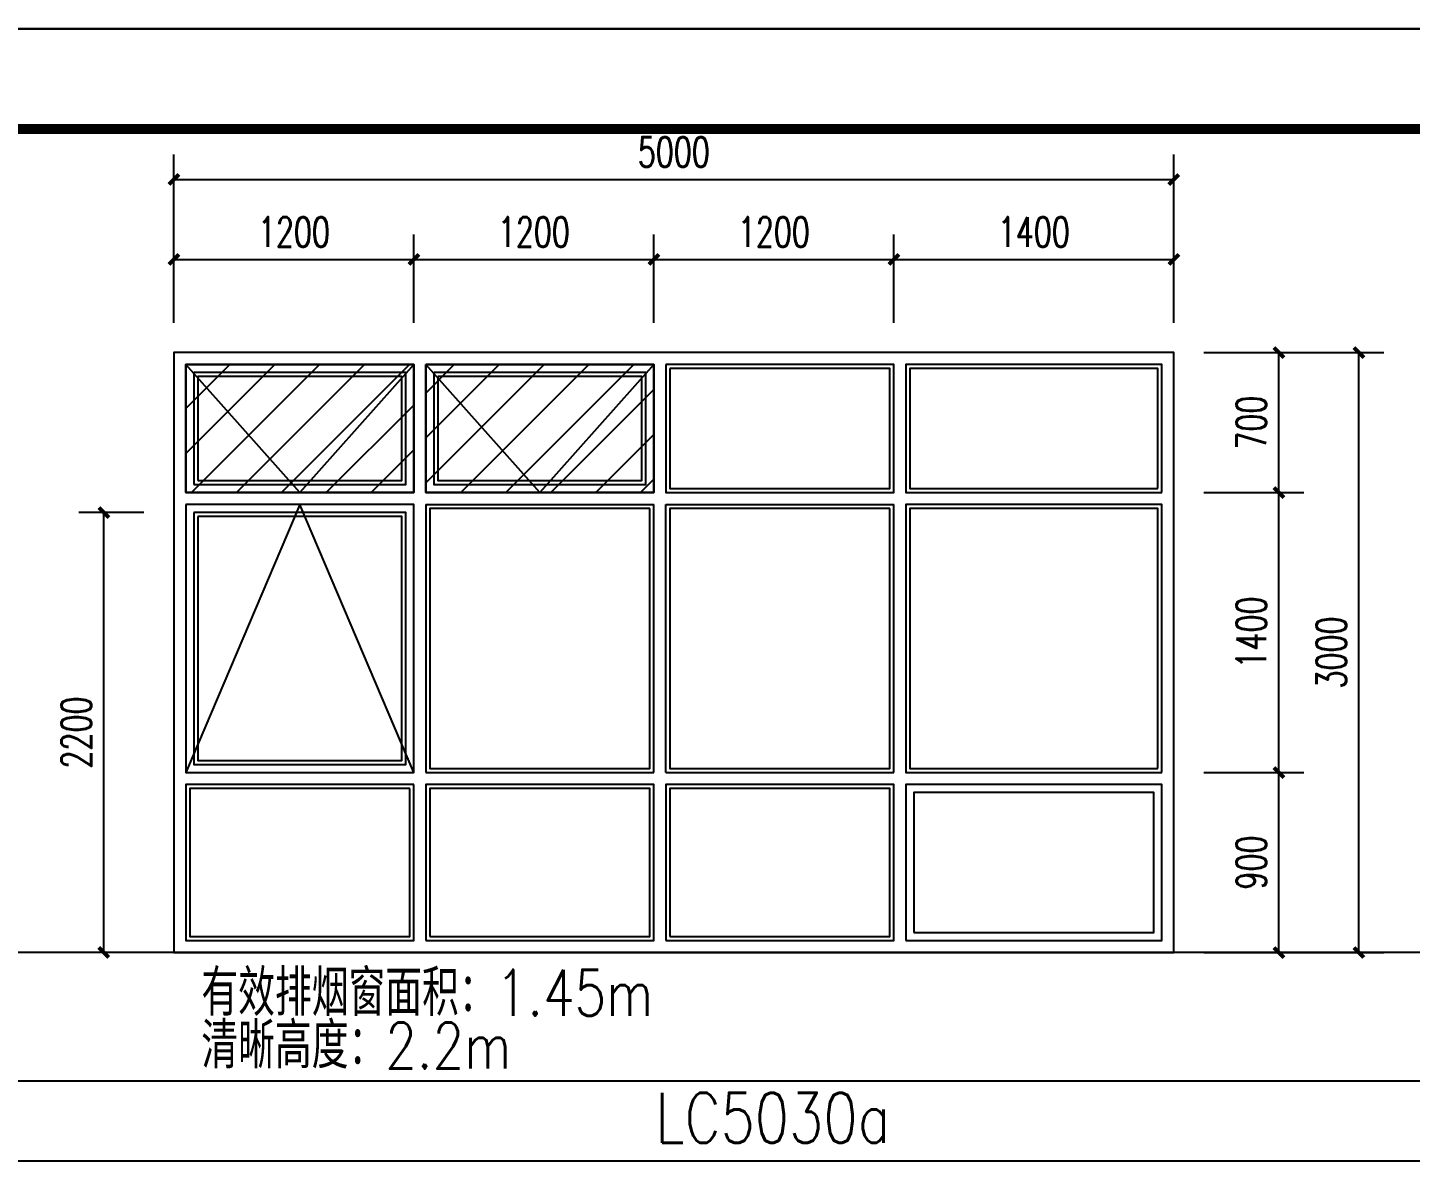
# Model space of a CAD drawing. Extents: x 1738711 to 2346805, y 1189731 to 2516152.
# Drawn here: x 1969855 to 1976770, y 1307506 to 1313176 of the extents above; entities that cross this region are included whole.
import ezdxf
from ezdxf.enums import TextEntityAlignment as Align

# ---------------------------------------------------------------- set-up
doc = ezdxf.new("R2010")
doc.units = 0
doc.header["$LTSCALE"] = 1000
doc.header["$MEASUREMENT"] = 0
doc.linetypes.add('复件 140224通州运河二期售楼部条件图_t3$0$X-ME SHAFT SH$0$X-B2$0$WATER_LINE', pattern=[0])
for name, color, linetype in [('DOTE', 1, 'Continuous'), ('PUB_DIM', 3, 'Continuous'), ('PUB_TEXT', 7, 'Continuous'), ('TK', 4, 'Continuous'), ('WINDOW', 144, 'Continuous'), ('看线', 8, 'Continuous')]:
    doc.layers.add(name, color=color, linetype=linetype)
doc.styles.add('_TCH_DIM_T3', font='SIMPLEX', dxfattribs={"width": 0.705882, "bigfont": 'GBCBIG'})
doc.styles.add('HZ', font='rs', dxfattribs={"bigfont": 'hztxt'})
doc.styles.add('宋体', font='SIMSUN.TTF', dxfattribs={"width": 0.75})
doc.dimstyles.new('_TCH_ARCH&&50', dxfattribs={"dimtxt": 148.75, "dimasz": 50, "dimexe": 125, "dimexo": 150, "dimgap": 63.125, "dimtad": 1, "dimdec": 0, "dimzin": 0, "dimdsep": 46, "dimtxsty": '_TCH_DIM_T3', "dimblk": 'ARCHTICK', "dimcen": 0.09, "dimclrt": 7, "dimazin": 2, "dimtfac": 1, "dimtdec": 0, "dimtix": 1, "dimtmove": 2, "dimatfit": 3, "dimfxl": 50, "dimtolj": 1, "dimtzin": 0, "dimarcsym": 0})

# ---------------------------------------------------------------- blocks, each defined once
blk = doc.blocks.new('jrtherhr545')
at = {"layer": 'WINDOW', "linetype": '复件 140224通州运河二期售楼部条件图_t3$0$X-ME SHAFT SH$0$X-B2$0$WATER_LINE'}
for p, q in [((1954817, 1314481.4), (1954817, 1315821.4)), ((1955957, 1315821.4), (1954817, 1315821.4)), ((1955957, 1314481.4), (1955957, 1315821.4)), ((1957157, 1315821.4), (1956017, 1315821.4)), ((1956017, 1314481.4), (1956017, 1315821.4)), ((1957157, 1315821.4), (1957157, 1314481.4)), ((1955957, 1314481.4), (1954817, 1314481.4)), ((1957157, 1314481.4), (1956017, 1314481.4))]:
    blk.add_line(p, q, dxfattribs=at)
at = {"layer": 'WINDOW', "color": 4, "linetype": '复件 140224通州运河二期售楼部条件图_t3$0$X-ME SHAFT SH$0$X-B2$0$WATER_LINE'}
blk.add_lwpolyline([(1958417, 1313581.4), (1953417, 1313581.4), (1953417, 1316581.4), (1958417, 1316581.4)], close=True, dxfattribs=at)
at = {"layer": 'WINDOW', "linetype": '复件 140224通州运河二期售楼部条件图_t3$0$X-ME SHAFT SH$0$X-B2$0$WATER_LINE'}
for points in [[(1953477, 1315881.4), (1953477, 1316521.4), (1954757, 1316521.4), (1954757, 1315881.4), (1953477, 1315881.4)], [(1955957, 1316521.4), (1955957, 1315881.4), (1954817, 1315881.4), (1954817, 1316521.4), (1955957, 1316521.4)], [(1957157, 1316521.4), (1957157, 1315881.4), (1956017, 1315881.4), (1956017, 1316521.4), (1957157, 1316521.4)], [(1958357, 1315881.4), (1957217, 1315881.4), (1957217, 1316521.4), (1958357, 1316521.4), (1958357, 1315881.4)], [(1953477, 1314481.4), (1953477, 1315821.4), (1954757, 1315821.4), (1954757, 1314481.4), (1953477, 1314481.4)], [(1958357, 1315821.4), (1958357, 1314481.4), (1957217, 1314481.4), (1957217, 1315821.4), (1958357, 1315821.4)], [(1954757, 1313641.4), (1953477, 1313641.4), (1953477, 1314421.4), (1954757, 1314421.4), (1954757, 1313641.4)], [(1955957, 1313641.4), (1954817, 1313641.4), (1954817, 1314421.4), (1955957, 1314421.4), (1955957, 1313641.4)], [(1957157, 1313641.4), (1956017, 1313641.4), (1956017, 1314421.4), (1957157, 1314421.4), (1957157, 1313641.4)], [(1957217, 1314421.4), (1958357, 1314421.4), (1958357, 1313641.4), (1957217, 1313641.4), (1957217, 1314421.4)]]:
    blk.add_lwpolyline(points, dxfattribs=at)
for points in [[(1953497, 1315901.4), (1953497, 1316501.4), (1954737, 1316501.4), (1954737, 1315901.4)], [(1955937, 1316501.4), (1955937, 1315901.4), (1954837, 1315901.4), (1954837, 1316501.4)], [(1957117, 1316481.4), (1957117, 1315921.4), (1956057, 1315921.4), (1956057, 1316481.4)], [(1957097, 1316461.4), (1957097, 1315941.4), (1956077, 1315941.4), (1956077, 1316461.4)], [(1958317, 1315921.4), (1957257, 1315921.4), (1957257, 1316481.4), (1958317, 1316481.4)], [(1958297, 1315941.4), (1957277, 1315941.4), (1957277, 1316461.4), (1958297, 1316461.4)], [(1953497, 1314501.4), (1953497, 1315801.4), (1954737, 1315801.4), (1954737, 1314501.4)], [(1954837, 1315801.4), (1955937, 1315801.4), (1955937, 1314501.4), (1954837, 1314501.4)], [(1956037, 1315801.4), (1957137, 1315801.4), (1957137, 1314501.4), (1956037, 1314501.4)], [(1958317, 1315781.4), (1958317, 1314521.4), (1957257, 1314521.4), (1957257, 1315781.4)], [(1958297, 1315761.4), (1958297, 1314541.4), (1957277, 1314541.4), (1957277, 1315761.4)], [(1954717, 1313681.4), (1953517, 1313681.4), (1953517, 1314381.4), (1954717, 1314381.4)], [(1955937, 1313661.4), (1954837, 1313661.4), (1954837, 1314401.4), (1955937, 1314401.4)], [(1957137, 1313661.4), (1956037, 1313661.4), (1956037, 1314401.4), (1957137, 1314401.4)], [(1957237, 1314401.4), (1958337, 1314401.4), (1958337, 1313661.4), (1957237, 1313661.4)]]:
    blk.add_lwpolyline(points, close=True, dxfattribs=at)
at = {"layer": '看线'}
for points in [[(1956017, 1316521.4), (1956587, 1315881.4), (1957157, 1316521.4)], [(1957217, 1316521.4), (1957787, 1315881.4), (1958357, 1316521.4)], [(1957217, 1314481.4), (1957787, 1315821.4), (1958357, 1314481.4)]]:
    blk.add_lwpolyline(points, dxfattribs=at)
blk = doc.blocks.new('hjashrtahreahe')
at = {"layer": 'TK', "color": 7, "const_width": 25}
blk.add_lwpolyline([(0, 59400), (84100, 59400), (84100, 0), (0, 0)], close=True, dxfattribs=at)
at = {"layer": 'TK', "color": 3, "const_width": 100}
blk.add_lwpolyline([(2500, 1000), (2500, 58400), (83100, 58400), (83100, 1000)], close=True, dxfattribs=at)
at = {"layer": 'TK', "style": '宋体', "width": 0.75}
for tag, height, p in [('项目负责人', 350, (6003, 57089)), ('专业负责人', 350, (6003, 56224)), ('设计人', 350, (6003, 55419)), ('版号1', 250, (77304, 22193)), ('时间1', 250, (82405, 22193)), ('版号2', 250, (77304, 21593)), ('时间2', 250, (82405, 21593)), ('版号3', 250, (77304, 20993)), ('时间3', 250, (82405, 20993)), ('建筑会签', 0.0001, (78978, 2403)), ('电气会签', 0.0001, (82128, 2403)), ('结构会签', 0.0001, (78978, 1803)), ('暖通会签', 0.0001, (82128, 1803)), ('给排水会签', 0.0001, (78978, 1250)), ('智能化会签', 0.0001, (82128, 1250))]:
    blk.add_attdef(tag, text='', height=height, dxfattribs=at).set_placement(p, align=Align.CENTER)
for tag, p in [('合作设计单位', (80816, 48986)), ('版号说明1', (79854, 22318)), ('版号说明2', (79854, 21718)), ('版号说明3', (79854, 21118)), ('浙江绿储科技有限公司', (80545, 16036)), ('百兆瓦级集中式熔盐储能关键', (80545, 14953)), ('设备研发及制造基地项目', (80545, 14603)), ('1#研发楼', (80545, 13636)), ('图名', (80545, 12436)), ('工程编号', (78978, 11461)), ('子项编号', (82128, 11461)), ('建筑', (78978, 10711)), ('图号', (82128, 10711)), ('施工图', (78978, 9961)), ('2023.03', (82128, 9961)), ('审定', (79353, 8461)), ('审核', (79353, 7711)), ('工程负责', (79353, 6961)), ('专业负责', (79353, 6211)), ('设计', (79353, 5461)), ('制图', (79353, 4711)), ('校对', (79353, 3961))]:
    blk.add_attdef(tag, text='', height=250, dxfattribs=at).set_placement(p, align=Align.MIDDLE_CENTER)
blk = doc.blocks.new('_ArchTick')
at = {"color": 0, "linetype": 'ByBlock', "const_width": 0.4}
blk.add_lwpolyline([(-0.5, -0.5), (0.5, 0.5)], dxfattribs=at)
blk = doc.blocks.new('*D250')
at = {"layer": 'Defpoints', "color": 0, "transparency": 16777216}
for p in [(1970236, 1310750.8), (1970586.8, 1310750.8), (1970586.8, 1308550.8)]:
    blk.add_point(p, dxfattribs=at)
at = {"layer": 'PUB_DIM', "color": 0, "lineweight": -2, "transparency": 16777216}
for p, q in [((1970436.8, 1310750.8), (1970111, 1310750.8)), ((1970236, 1308550.8), (1970236, 1310750.8)), ((1970436.8, 1308550.8), (1970111, 1308550.8))]:
    blk.add_line(p, q, dxfattribs=at)
at = {"layer": 'PUB_DIM', "color": 0, "lineweight": -2, "transparency": 16777216, "xscale": 50, "yscale": 50, "zscale": 50}
for p, rotation in [((1970236, 1310750.8), 90), ((1970236, 1308550.8), 270)]:
    blk.add_blockref('_ArchTick', p, dxfattribs=dict(at, rotation=rotation))
at = {"layer": 'PUB_DIM', "color": 7, "transparency": 16777216, "insert": (1970098.5, 1309650.8), "char_height": 148.75, "attachment_point": 5, "rotation": 90, "style": '_TCH_DIM_T3'}
blk.add_mtext('\\A1;2200', dxfattribs=at)
blk = doc.blocks.new('*D690')
at = {"layer": 'Defpoints', "color": 0, "transparency": 16777216}
for p in [(1975586.8, 1312417), (1970586.8, 1311950.8), (1975586.8, 1311950.8)]:
    blk.add_point(p, dxfattribs=at)
at = {"layer": 'PUB_DIM', "color": 0, "lineweight": -2, "transparency": 16777216}
for p, q in [((1970586.8, 1312100.8), (1970586.8, 1312542)), ((1975586.8, 1312100.8), (1975586.8, 1312542)), ((1970586.8, 1312417), (1975586.8, 1312417))]:
    blk.add_line(p, q, dxfattribs=at)
at = {"layer": 'PUB_DIM', "color": 0, "lineweight": -2, "transparency": 16777216, "xscale": 50, "yscale": 50, "zscale": 50, "rotation": 180}
blk.add_blockref('_ArchTick', (1970586.8, 1312417), dxfattribs=at)
at = {"layer": 'PUB_DIM', "color": 0, "lineweight": -2, "transparency": 16777216, "xscale": 50, "yscale": 50, "zscale": 50}
blk.add_blockref('_ArchTick', (1975586.8, 1312417), dxfattribs=at)
at = {"layer": 'PUB_DIM', "color": 7, "transparency": 16777216, "insert": (1973086.8, 1312554.5), "char_height": 148.75, "attachment_point": 5, "style": '_TCH_DIM_T3'}
blk.add_mtext('\\A1;5000', dxfattribs=at)
blk = doc.blocks.new('*D691')
at = {"layer": 'Defpoints', "color": 0, "transparency": 16777216}
for p in [(1971786.8, 1312017), (1970586.8, 1311550.8), (1971786.8, 1311550.8)]:
    blk.add_point(p, dxfattribs=at)
at = {"layer": 'PUB_DIM', "color": 0, "lineweight": -2, "transparency": 16777216}
for p, q in [((1970586.8, 1311700.8), (1970586.8, 1312142)), ((1971786.8, 1311700.8), (1971786.8, 1312142)), ((1970586.8, 1312017), (1971786.8, 1312017))]:
    blk.add_line(p, q, dxfattribs=at)
at = {"layer": 'PUB_DIM', "color": 0, "lineweight": -2, "transparency": 16777216, "xscale": 50, "yscale": 50, "zscale": 50, "rotation": 180}
blk.add_blockref('_ArchTick', (1970586.8, 1312017), dxfattribs=at)
at = {"layer": 'PUB_DIM', "color": 0, "lineweight": -2, "transparency": 16777216, "xscale": 50, "yscale": 50, "zscale": 50}
blk.add_blockref('_ArchTick', (1971786.8, 1312017), dxfattribs=at)
at = {"layer": 'PUB_DIM', "color": 7, "transparency": 16777216, "insert": (1971186.8, 1312154.5), "char_height": 148.75, "attachment_point": 5, "style": '_TCH_DIM_T3'}
blk.add_mtext('\\A1;1200', dxfattribs=at)
blk = doc.blocks.new('*D692')
at = {"layer": 'Defpoints', "color": 0, "transparency": 16777216}
for p in [(1972986.8, 1312017), (1971786.8, 1311550.8), (1972986.8, 1311550.8)]:
    blk.add_point(p, dxfattribs=at)
at = {"layer": 'PUB_DIM', "color": 0, "lineweight": -2, "transparency": 16777216}
for p, q in [((1971786.8, 1311700.8), (1971786.8, 1312142)), ((1972986.8, 1311700.8), (1972986.8, 1312142)), ((1971786.8, 1312017), (1972986.8, 1312017))]:
    blk.add_line(p, q, dxfattribs=at)
at = {"layer": 'PUB_DIM', "color": 0, "lineweight": -2, "transparency": 16777216, "xscale": 50, "yscale": 50, "zscale": 50, "rotation": 180}
blk.add_blockref('_ArchTick', (1971786.8, 1312017), dxfattribs=at)
at = {"layer": 'PUB_DIM', "color": 0, "lineweight": -2, "transparency": 16777216, "xscale": 50, "yscale": 50, "zscale": 50}
blk.add_blockref('_ArchTick', (1972986.8, 1312017), dxfattribs=at)
at = {"layer": 'PUB_DIM', "color": 7, "transparency": 16777216, "insert": (1972386.8, 1312154.5), "char_height": 148.75, "attachment_point": 5, "style": '_TCH_DIM_T3'}
blk.add_mtext('\\A1;1200', dxfattribs=at)
blk = doc.blocks.new('*D693')
at = {"layer": 'Defpoints', "color": 0, "transparency": 16777216}
for p in [(1974186.8, 1312017), (1972986.8, 1311550.8), (1974186.8, 1311550.8)]:
    blk.add_point(p, dxfattribs=at)
at = {"layer": 'PUB_DIM', "color": 0, "lineweight": -2, "transparency": 16777216}
for p, q in [((1972986.8, 1311700.8), (1972986.8, 1312142)), ((1974186.8, 1311700.8), (1974186.8, 1312142)), ((1972986.8, 1312017), (1974186.8, 1312017))]:
    blk.add_line(p, q, dxfattribs=at)
at = {"layer": 'PUB_DIM', "color": 0, "lineweight": -2, "transparency": 16777216, "xscale": 50, "yscale": 50, "zscale": 50, "rotation": 180}
blk.add_blockref('_ArchTick', (1972986.8, 1312017), dxfattribs=at)
at = {"layer": 'PUB_DIM', "color": 0, "lineweight": -2, "transparency": 16777216, "xscale": 50, "yscale": 50, "zscale": 50}
blk.add_blockref('_ArchTick', (1974186.8, 1312017), dxfattribs=at)
at = {"layer": 'PUB_DIM', "color": 7, "transparency": 16777216, "insert": (1973586.8, 1312154.5), "char_height": 148.75, "attachment_point": 5, "style": '_TCH_DIM_T3'}
blk.add_mtext('\\A1;1200', dxfattribs=at)
blk = doc.blocks.new('*D694')
at = {"layer": 'Defpoints', "color": 0, "transparency": 16777216}
for p in [(1975586.8, 1312017), (1974186.8, 1311550.8), (1975586.8, 1311550.8)]:
    blk.add_point(p, dxfattribs=at)
at = {"layer": 'PUB_DIM', "color": 0, "lineweight": -2, "transparency": 16777216}
for p, q in [((1974186.8, 1311700.8), (1974186.8, 1312142)), ((1975586.8, 1311700.8), (1975586.8, 1312142)), ((1974186.8, 1312017), (1975586.8, 1312017))]:
    blk.add_line(p, q, dxfattribs=at)
at = {"layer": 'PUB_DIM', "color": 0, "lineweight": -2, "transparency": 16777216, "xscale": 50, "yscale": 50, "zscale": 50, "rotation": 180}
blk.add_blockref('_ArchTick', (1974186.8, 1312017), dxfattribs=at)
at = {"layer": 'PUB_DIM', "color": 0, "lineweight": -2, "transparency": 16777216, "xscale": 50, "yscale": 50, "zscale": 50}
blk.add_blockref('_ArchTick', (1975586.8, 1312017), dxfattribs=at)
at = {"layer": 'PUB_DIM', "color": 7, "transparency": 16777216, "insert": (1974886.8, 1312154.5), "char_height": 148.75, "attachment_point": 5, "style": '_TCH_DIM_T3'}
blk.add_mtext('\\A1;1400', dxfattribs=at)
blk = doc.blocks.new('*D695')
at = {"layer": 'Defpoints', "color": 0, "transparency": 16777216}
for p in [(1975986.8, 1311550.8), (1976512.3, 1311550.8), (1975986.8, 1308550.8)]:
    blk.add_point(p, dxfattribs=at)
at = {"layer": 'PUB_DIM', "color": 0, "lineweight": -2, "transparency": 16777216}
for p, q in [((1976136.8, 1311550.8), (1976637.3, 1311550.8)), ((1976512.3, 1308550.8), (1976512.3, 1311550.8)), ((1976136.8, 1308550.8), (1976637.3, 1308550.8))]:
    blk.add_line(p, q, dxfattribs=at)
at = {"layer": 'PUB_DIM', "color": 0, "lineweight": -2, "transparency": 16777216, "xscale": 50, "yscale": 50, "zscale": 50}
for p, rotation in [((1976512.3, 1311550.8), 90), ((1976512.3, 1308550.8), 270)]:
    blk.add_blockref('_ArchTick', p, dxfattribs=dict(at, rotation=rotation))
at = {"layer": 'PUB_DIM', "color": 7, "transparency": 16777216, "insert": (1976374.8, 1310050.8), "char_height": 148.75, "attachment_point": 5, "rotation": 90, "style": '_TCH_DIM_T3'}
blk.add_mtext('\\A1;3000', dxfattribs=at)
blk = doc.blocks.new('*D696')
at = {"layer": 'Defpoints', "color": 0, "transparency": 16777216}
for p in [(1975586.8, 1309450.8), (1976112.3, 1309450.8), (1975586.8, 1308550.8)]:
    blk.add_point(p, dxfattribs=at)
at = {"layer": 'PUB_DIM', "color": 0, "lineweight": -2, "transparency": 16777216}
for p, q in [((1975736.8, 1309450.8), (1976237.3, 1309450.8)), ((1976112.3, 1308550.8), (1976112.3, 1309450.8)), ((1975736.8, 1308550.8), (1976237.3, 1308550.8))]:
    blk.add_line(p, q, dxfattribs=at)
at = {"layer": 'PUB_DIM', "color": 0, "lineweight": -2, "transparency": 16777216, "xscale": 50, "yscale": 50, "zscale": 50}
for p, rotation in [((1976112.3, 1309450.8), 90), ((1976112.3, 1308550.8), 270)]:
    blk.add_blockref('_ArchTick', p, dxfattribs=dict(at, rotation=rotation))
at = {"layer": 'PUB_DIM', "color": 7, "transparency": 16777216, "insert": (1975974.8, 1309000.8), "char_height": 148.75, "attachment_point": 5, "rotation": 90, "style": '_TCH_DIM_T3'}
blk.add_mtext('\\A1;900', dxfattribs=at)
blk = doc.blocks.new('*D697')
at = {"layer": 'Defpoints', "color": 0, "transparency": 16777216}
for p in [(1975586.8, 1310850.8), (1976112.3, 1310850.8), (1975586.8, 1309450.8)]:
    blk.add_point(p, dxfattribs=at)
at = {"layer": 'PUB_DIM', "color": 0, "lineweight": -2, "transparency": 16777216}
for p, q in [((1975736.8, 1310850.8), (1976237.3, 1310850.8)), ((1976112.3, 1309450.8), (1976112.3, 1310850.8)), ((1975736.8, 1309450.8), (1976237.3, 1309450.8))]:
    blk.add_line(p, q, dxfattribs=at)
at = {"layer": 'PUB_DIM', "color": 0, "lineweight": -2, "transparency": 16777216, "xscale": 50, "yscale": 50, "zscale": 50}
for p, rotation in [((1976112.3, 1310850.8), 90), ((1976112.3, 1309450.8), 270)]:
    blk.add_blockref('_ArchTick', p, dxfattribs=dict(at, rotation=rotation))
at = {"layer": 'PUB_DIM', "color": 7, "transparency": 16777216, "insert": (1975974.8, 1310150.8), "char_height": 148.75, "attachment_point": 5, "rotation": 90, "style": '_TCH_DIM_T3'}
blk.add_mtext('\\A1;1400', dxfattribs=at)
blk = doc.blocks.new('*D698')
at = {"layer": 'Defpoints', "color": 0, "transparency": 16777216}
for p in [(1975586.8, 1311550.8), (1976112.3, 1311550.8), (1975586.8, 1310850.8)]:
    blk.add_point(p, dxfattribs=at)
at = {"layer": 'PUB_DIM', "color": 0, "lineweight": -2, "transparency": 16777216}
for p, q in [((1975736.8, 1311550.8), (1976237.3, 1311550.8)), ((1976112.3, 1310850.8), (1976112.3, 1311550.8)), ((1975736.8, 1310850.8), (1976237.3, 1310850.8))]:
    blk.add_line(p, q, dxfattribs=at)
at = {"layer": 'PUB_DIM', "color": 0, "lineweight": -2, "transparency": 16777216, "xscale": 50, "yscale": 50, "zscale": 50}
for p, rotation in [((1976112.3, 1311550.8), 90), ((1976112.3, 1310850.8), 270)]:
    blk.add_blockref('_ArchTick', p, dxfattribs=dict(at, rotation=rotation))
at = {"layer": 'PUB_DIM', "color": 7, "transparency": 16777216, "insert": (1975974.8, 1311200.8), "char_height": 148.75, "attachment_point": 5, "rotation": 90, "style": '_TCH_DIM_T3'}
blk.add_mtext('\\A1;700', dxfattribs=at)

msp = doc.modelspace()

# ---------------------------------------------------------------- hatches: boundary and pattern name
at = {"layer": '看线'}
h = msp.add_hatch(dxfattribs=at)
h.set_pattern_fill('ANSI31', color=1, scale=100, style=0)
h.set_pattern_definition([(45, (0, 0), (-112.253202, 112.253202), [])])
h.paths.add_polyline_path([(1970646.8, 1311490.8), (1971786.8, 1311490.8), (1971786.8, 1310850.8), (1970646.8, 1310850.8)])
h.paths.add_polyline_path([(1971846.8, 1311490.8), (1972986.8, 1311490.8), (1972986.8, 1310850.8), (1971846.8, 1310850.8)])

# ---------------------------------------------------------------- linework, layer by layer
at = {"layer": 'DOTE'}
msp.add_line((1978183.1, 1308550.8), (1944383.1, 1308550.8), dxfattribs=at)
at = {"layer": '看线', "ltscale": 3}
for p, q in [((1944383.1, 1307909), (1978183.1, 1307909)), ((1944383.1, 1307509), (1978183.1, 1307509))]:
    msp.add_line(p, q, dxfattribs=at)
at = {"layer": '看线', "color": 1}
for points in [[(1970646.8, 1311490.8), (1971786.8, 1311490.8), (1971786.8, 1310850.8), (1970646.8, 1310850.8)], [(1971846.8, 1311490.8), (1972986.8, 1311490.8), (1972986.8, 1310850.8), (1971846.8, 1310850.8)]]:
    msp.add_lwpolyline(points, close=True, dxfattribs=at)

# ---------------------------------------------------------------- block references
at = {"xscale": 0.5, "yscale": 0.5, "zscale": 0.5}
msp.add_blockref('hjashrtahreahe', (1939883.1, 1283470.1), dxfattribs=at)
at = {"xscale": -1}
msp.add_blockref('jrtherhr545', (3929003.9, -5030.6), dxfattribs=at)

# ---------------------------------------------------------------- texts
at = {"layer": 'PUB_TEXT', "style": 'HZ', "width": 0.8}
for s, height, p in [('有效排烟窗面积：1.45m', 230, (1970723.7, 1308234.1)), ('清晰高度：2.2m', 230, (1970723.7, 1307970.5)), ('LC5030a', 250, (1972994.5, 1307599.3))]:
    msp.add_text(s, height=height, dxfattribs=at).set_placement(p)

# ---------------------------------------------------------------- dimensions: what is measured, and where the dimension line sits
at = {"layer": 'PUB_DIM'}
for p1, p2, distance, picture, middle in [((1970586.8, 1311950.8), (1975586.8, 1311950.8), 466.2, '*D690', (1973086.8, 1312554.5)), ((1970586.8, 1311550.8), (1971786.8, 1311550.8), 466.2, '*D691', (1971186.8, 1312154.5)), ((1971786.8, 1311550.8), (1972986.8, 1311550.8), 466.2, '*D692', (1972386.8, 1312154.5)), ((1972986.8, 1311550.8), (1974186.8, 1311550.8), 466.2, '*D693', (1973586.8, 1312154.5)), ((1974186.8, 1311550.8), (1975586.8, 1311550.8), 466.2, '*D694', (1974886.8, 1312154.5)), ((1975586.8, 1310850.8), (1975586.8, 1311550.8), -525.4, '*D698', (1975974.8, 1311200.8)), ((1975986.8, 1308550.8), (1975986.8, 1311550.8), -525.4, '*D695', (1976374.8, 1310050.8)), ((1975586.8, 1309450.8), (1975586.8, 1310850.8), -525.4, '*D697', (1975974.8, 1310150.8)), ((1970586.8, 1308550.8), (1970586.8, 1310750.8), 350.8, '*D250', (1970098.5, 1309650.8)), ((1975586.8, 1308550.8), (1975586.8, 1309450.8), -525.4, '*D696', (1975974.8, 1309000.8))]:
    dim = msp.add_aligned_dim(p1=p1, p2=p2, distance=distance, dimstyle='_TCH_ARCH&&50', dxfattribs=at)
    dim.commit()
    dim.dimension.update_dxf_attribs({"geometry": picture, "text_midpoint": middle})

doc.saveas('drawing.dxf')
